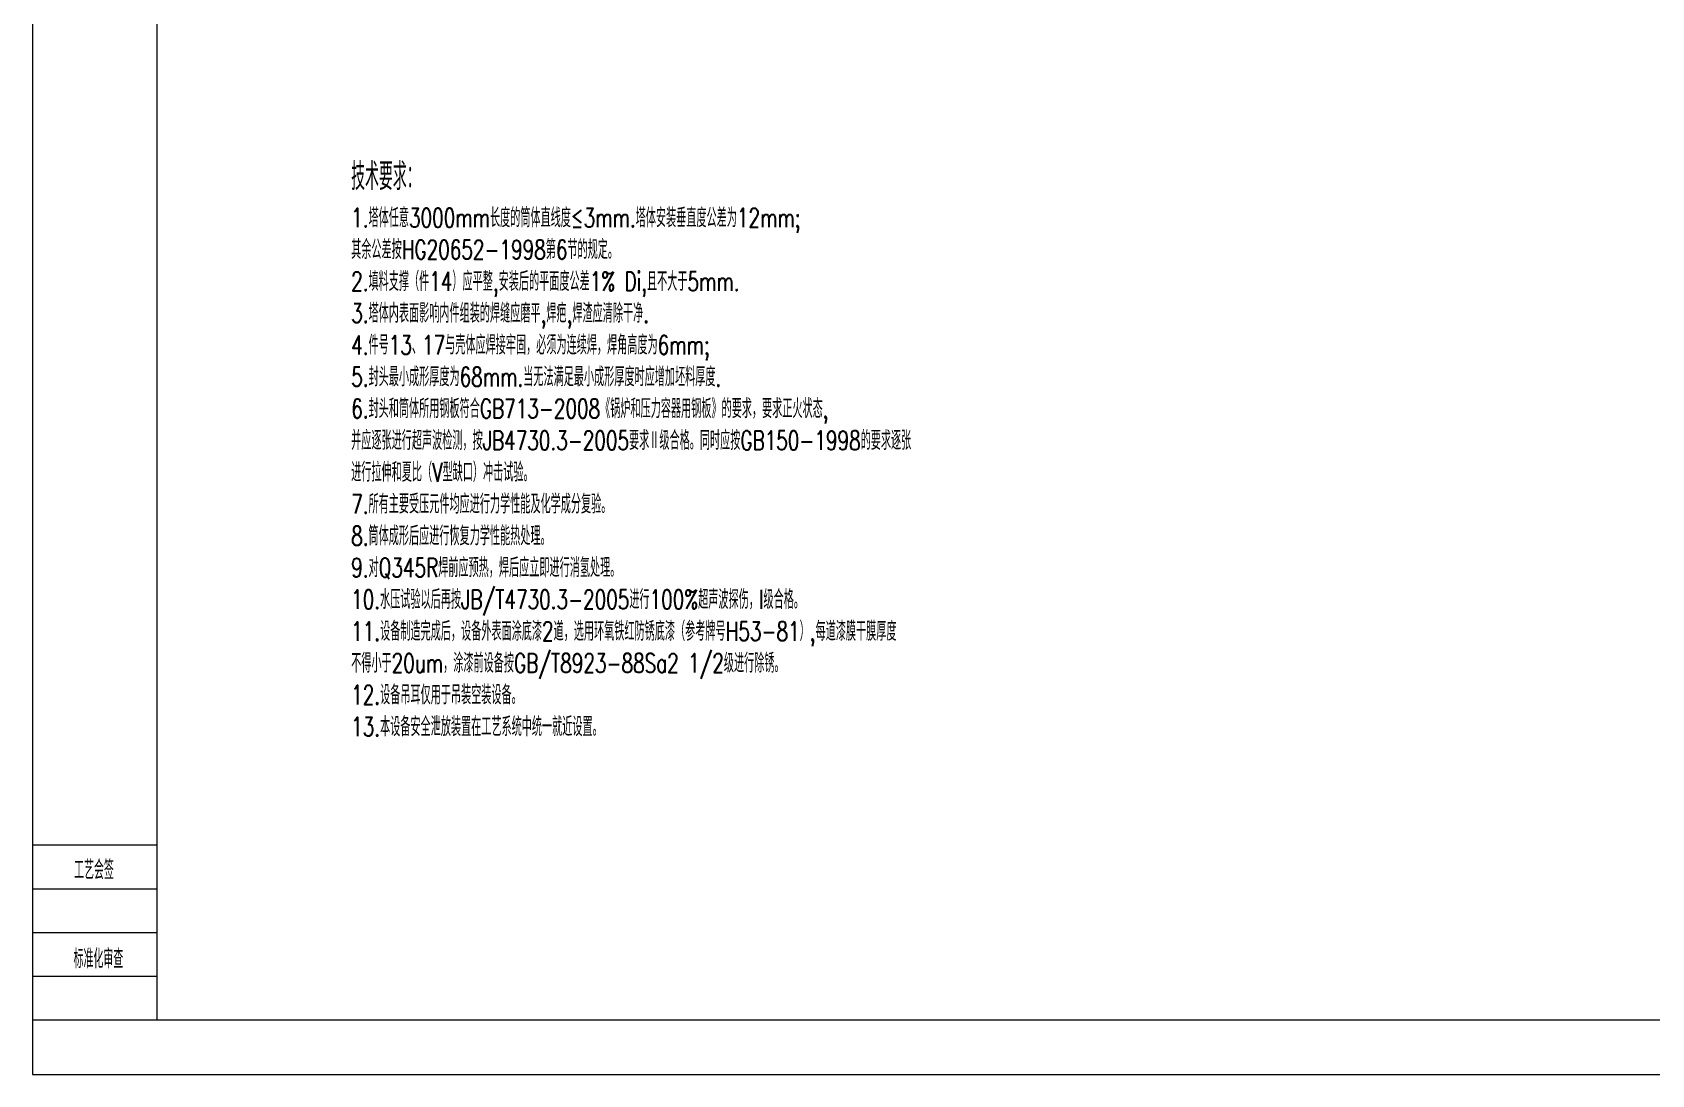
# Model space of a CAD drawing. Header units: millimetres. Extents: x -20190 to -19596, y -22267 to -21426.
# Drawn here: x -20190.3 to -19893.3, y -22267.3 to -22076.1 of the extents above; entities that cross this region are included whole.
import ezdxf
from ezdxf.enums import TextEntityAlignment as Align

# ---------------------------------------------------------------- set-up
doc = ezdxf.new("R2010")
doc.units = ezdxf.units.MM
for name, color, linetype, lineweight in [('1粗实线', 2, 'Continuous', 50), ('2', 7, 'Continuous', 20), ('3', 7, 'Continuous', 15)]:
    doc.layers.add(name, color=color, linetype=linetype, lineweight=lineweight)
doc.styles.get("Standard").update_dxf_attribs({"font": 'romans.shx', "width": 0.707, "bigfont": 'gbcbig.shx'})

msp = doc.modelspace()

# ---------------------------------------------------------------- linework, layer by layer
at = {"layer": '1粗实线', "color": 7, "lineweight": 13}
for p, q in [((-20167.35281, -22257.29634), (-20167.35281, -21436.45984)), ((-19606.38256, -22257.29634), (-20165.27061, -22257.29634))]:
    msp.add_line(p, q, dxfattribs=at)
at = {"layer": '2', "color": 7, "lineweight": 13}
msp.add_line((-20165.27061, -22257.29634), (-20190.26569, -22257.29634), dxfattribs=at)
msp.add_lwpolyline([(-20190.26569, -21426.45984), (-20190.26569, -22267.29437), (-19596.38256, -22267.29437), (-19596.38256, -21426.45984)], close=True, dxfattribs=at)
at = {"layer": '3', "color": 7, "lineweight": 13}
for p, q in [((-20167.35281, -22225.22806), (-20190.26569, -22225.22806)), ((-20167.35281, -22233.24513), (-20190.26569, -22233.24513)), ((-20167.35281, -22241.2622), (-20190.26569, -22241.2622)), ((-20167.35281, -22249.27927), (-20190.26569, -22249.27927))]:
    msp.add_line(p, q, dxfattribs=at)

# ---------------------------------------------------------------- texts
at = {"layer": '2', "color": 7, "lineweight": 13, "insert": (-20131.80513, -22100.02334), "char_height": 3.5, "width": 212.2930537, "attachment_point": 1}
msp.add_mtext('{\\H1.429x;技术要求：}\\P1.塔体任意3000mm长度的筒体直线度≤3mm.塔体安装垂直度公差为12mm;\\P其余公差按HG20652-1998第6节的规定。\\P2.填料支撑（件14）应平整,安装后的平面度公差1% Di,且不大于5mm.\\P3.塔体内表面影响内件组装的焊缝应磨平,焊疤,焊渣应清除干净.\\P4.件号13、17与壳体应焊接牢固，必须为连续焊，焊角高度为6mm;\\P5.封头最小成形厚度为68mm.当无法满足最小成形厚度时应增加坯料厚度.\\P6.封头和筒体所用钢板符合GB713-2008《锅炉和压力容器用钢板》的要求，要求正火状态,\\P并应逐张进行超声波检测，按JB4730.3-2005要求Ⅱ级合格。同时应按GB150-1998的要求逐张\\P进行拉伸和夏比（V型缺口）冲击试验。\\P7.所有主要受压元件均应进行力学性能及化学成分复验。\\P8.筒体成形后应进行恢复力学性能热处理。\\P9.对Q345R焊前应预热，焊后应立即进行消氢处理。\\P10.水压试验以后再按JB/T4730.3-2005进行100%超声波探伤，I级合格。\\P11.设备制造完成后，设备外表面涂底漆2道，选用环氧铁红防锈底漆（参考牌号H53-81）,每道漆膜干膜厚度\\P不得小于20um，涂漆前设备按GB/T8923-88Sa2 1/2级进行除锈。\\P12.设备吊耳仅用于吊装空装设备。\\P13.本设备安全泄放装置在工艺系统中统一就近设置。', dxfattribs=at)
at = {"layer": '3', "color": 7, "lineweight": 13, "width": 0.65}
for s, p in [('工艺会签', (-20178.97079, -22231.47269)), ('标准化审查', (-20178.15997, -22247.77956))]:
    msp.add_text(s, height=3.5, dxfattribs=at).set_placement(p, align=Align.CENTER)

doc.saveas('drawing.dxf')
